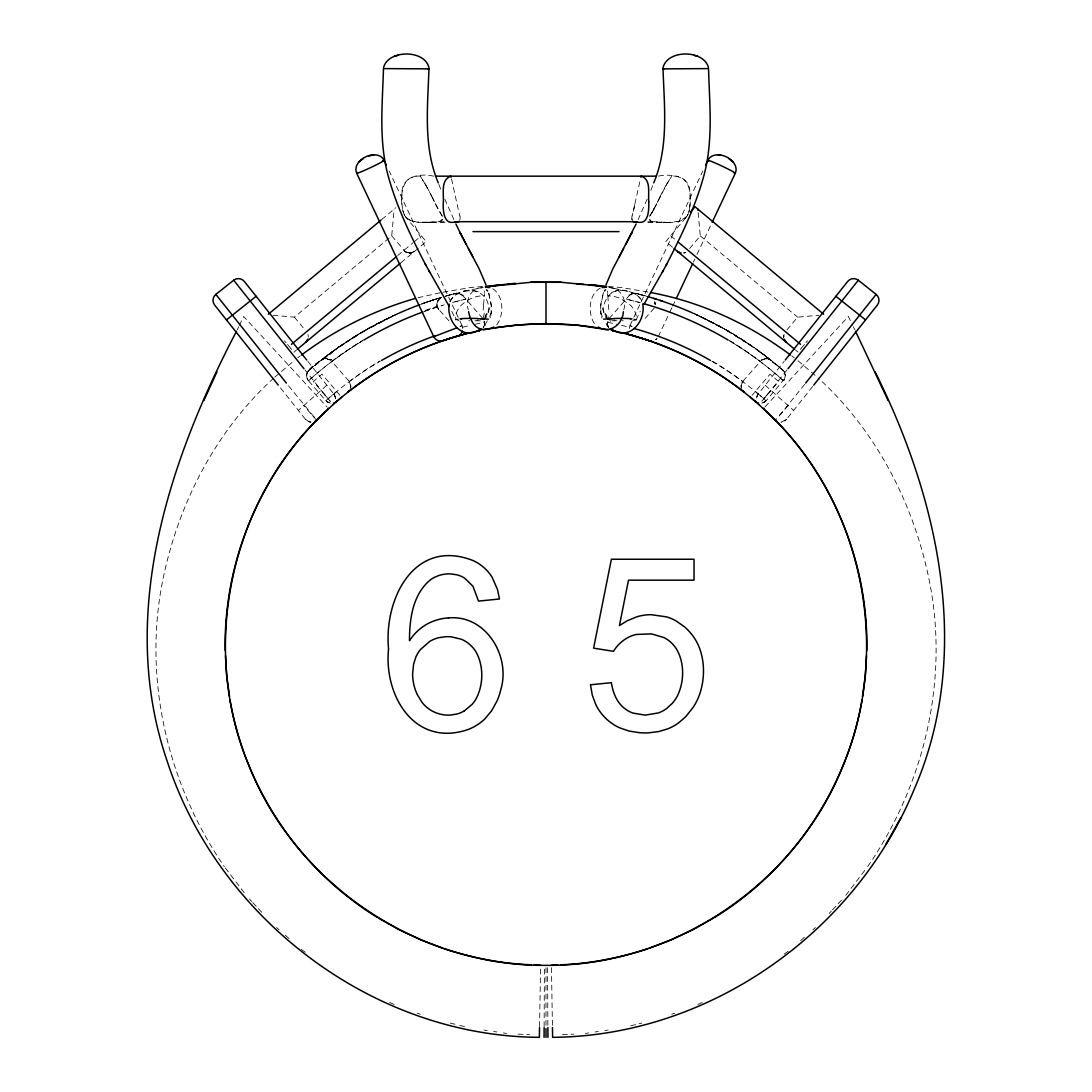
<?xml version="1.0" encoding="UTF-8"?>
<svg xmlns="http://www.w3.org/2000/svg" width="1092" height="1092" viewBox="0 0 1092 1092"><rect width="100%" height="100%" fill="white"/><g stroke="black" fill="none" stroke-linecap="round" stroke-linejoin="round"><path stroke-width="0.75" stroke-dasharray="5 3.75" d="M608.817 327.409L607.48 324.447L607.889 320.761L607.507 322.263L616.912 324.256M603.453 292.479L600.586 304.723L601.078 315.26M544.13 1026.644L544.417 967.758M475.088 324.256L484.493 322.236L484.343 325.32M741.14 386.377L741.181 385.217L741.304 387.756L741.332 384.425L742.737 381.463L741.181 385.258L742.164 382.296M350.86 386.281L349.317 381.517L350.778 384.998L350.696 387.756L349.836 382.296M757.671 393.393L766.024 400.86L784.998 378.242L784.329 379.647L785.407 375.266L783.906 371.184M539.557 1026.603L540.554 967.703M603.617 312.653C602.156 299.618 612.858 285.708 626.876 291.1M483.565 304.668L484.616 293.557M483.551 305.146L482.992 313.09M600.354 308.599L603.166 293.407M607.411 323.71L607.998 321.144M308.285 337.087L307.999 334.452M330.344 403.221L326.126 401.023L308.449 380.712C298.867 367.062 331.135 357.739 333.197 350.996M490.922 315.26L491.414 304.723L488.547 292.479M689.53 208.968C690.267 203.208 690.226 197.365 689.775 191.578C690.144 176.003 669.86 173.369 658.34 176.167M491.564 311.261L491.25 313.732M273.055 315.26L294.39 317.171L391.728 235.845L394.13 209.145M689.789 206.838C691.686 193.748 689.748 174.297 671.689 176.167L671.348 176.727M623.764 309.841C627.204 299.413 620.256 287.592 608.804 287.469M634.916 203.863L640.458 178.924M634.78 204.586L634.384 206.511A76.959 29.457 90 0 1 633.114 212.053L632.118 215.957M350.505 388.424L350.832 386.841M689.311 210.183L688.533 212.981M756.483 398.048L758.08 394.185L784.165 361.356M688.915 211.807L689.421 209.596M784.001 334.452L783.715 337.182M484.234 325.703L483.183 327.409M487.346 320.816L483.742 326.918L485.312 325.007M490.458 316.844L490.021 318.031M631.886 326.262L629.947 325.648L629.197 328.665A7.589 7.576 0 0 1 629.92 325.648L702.784 171.035M650.859 190.377L653.153 184.384M449.918 301.651C460.101 282.746 492.137 288.384 488.383 312.653M647.16 199.181L638.138 219.574M636.145 319.847L640.226 311.288M449.972 301.501C455.924 289.366 472.044 290.499 483.196 287.469M656.783 203.494L656.36 204.395M657.63 201.692L657.288 202.416M660.1 196.505L665.383 186.363M658.244 336.691L669.014 313.854M669.737 312.326L671.88 307.753M672.604 306.238L675.47 300.136M693.42 262.066L694.853 259.022M697.01 254.45L711.452 223.805M657.807 201.324L658.23 200.437M659.937 196.86L659.254 198.294M656.265 204.586L649.863 215.957M658.394 200.082L659.077 198.648M688.288 213.636L687.305 215.602M237.237 329.757L238.67 326.822M239.394 325.348L243.707 316.557L326.945 406.866M687.919 214.455C684.902 221.048 677.204 222.249 670.761 222.372M756.797 396.614L758.08 394.185A7.589 7.589 0 0 0 756.442 398.798M483.77 326.849L483.36 327.559M307.521 372.072L307.958 371.376M649.658 216.325L652.265 212.053A76.959 71.103 90 0 0 655.337 206.511L666.912 183.865M665.56 186.077L671.689 176.167M667.253 183.32L669.642 179.47M867.69 866.598C924.828 783.66 949.494 678.009 928.937 578.828C913.253 502.962 875.961 430.576 818.304 378.132M440.881 297.679C436.691 299.263 437.455 304.422 436.172 306.634M442.301 219.588L439.284 221.69L428.719 222.318M757.343 395.304L758.08 394.185M438.124 300.123L436.827 303.89L437.319 307.166M396.601 314.223A365.82 363.677 49 0 0 309.241 370.024L307.029 373.15L306.579 375.894M654.231 308.121L643.011 320.802M783.565 380.712L784.288 379.729L783.551 380.712A358.64 356.456 -49 0 0 729.442 340.786M845.768 895.317L866.693 867.908M308.149 371.116L333.674 350.641M686.609 216.625L679.524 221.212L669.437 222.386M786.936 370.065L770.024 391.318M804.627 384.384L783.36 410.742M812.68 386.432L786.254 419.656L780.957 422.222A7.589 7.589 0 0 0 786.499 419.369L782.636 421.949M768.236 393.475L766.734 395.318M768.099 393.652L770.297 390.977M766.871 395.154L764.209 398.362M763.963 398.676L755.309 391.482M685.844 217.622L665.792 241.632L674.064 248.539M689.639 248.58L700.272 235.845L698.17 212.49M786.977 329.893L797.61 317.171L817.649 315.37M800.313 349.426L801.241 348.321M801.446 348.061L804.435 344.485M805.964 342.67L807.479 340.854M761.834 401.228L778.651 381.477L770.051 374.147L752.088 395.249M782.691 411.534L778.132 416.735M609.281 318.441L629.593 295.181L632.896 293.434L636.513 293.448A365.82 363.677 -49 0 1 646.601 296.246L635.462 293.27M742.997 381.149L761.602 360.019L766.215 358.49L770.856 360.128L766.134 358.49L761.411 360.169L767.458 358.613L764.782 358.613M766.024 400.86L761.738 403.207M765.055 406.866L848.361 316.489L852.606 325.361M829.128 913.472L831.367 911.069M832.486 909.868L836.95 905.05M838.069 903.848L842.533 899.03M308.34 370.857L309.2 369.983A366.284 364.141 49 0 1 398.839 313.186L396.587 314.196M496.764 324.856C504.477 314.619 503.781 294.567 491.646 288.042M273.683 378.146C216.052 430.589 178.692 502.948 163.036 578.828C142.656 677.968 167.213 783.66 224.31 866.598M274.856 377.095L294.021 360.769M800.627 940.635L806.77 935.189M812.926 929.742L815.383 927.572M628.951 295.823L631.012 294.171A8.791 5.979 -76.6 0 0 628.951 295.809A8.791 5.951 -76.4 0 1 630.917 294.253M325.88 400.75L334.329 393.393M328.091 398.798L336.691 391.482M381.681 219.533L395.85 207.698M397.72 255.542L413.076 242.724M414.264 241.728L421.348 235.817M293.939 352.129L296.546 349.945M400.941 262.735L426.208 241.632L405.391 216.625M406.087 252.197L403.89 250.396A7.589 7.589 0 0 0 414.564 251.365L410.073 253.112L406.087 252.211L412.08 252.743L409.022 253.098L405.46 251.815L391.728 235.845M656.715 338.861L655.623 339.748A7.589 7.589 0 0 0 657.179 338.356M326.822 385.258L298.362 410.401M322.836 358.79L321.144 360.128L325.948 358.49L330.767 360.305L349.003 381.149M323.86 357.999L325.907 356.429M326.249 356.156L357.821 334.63L391.864 316.38M297.693 357.794L300.232 355.937M784.138 954.162L790.785 949.344M414.564 251.365L409.718 253.126M337.919 347.625L370.898 327.054L397.952 313.581M338.179 347.447L358.695 334.097M764.277 402.265L765.137 401.679L763.062 402.852M460.06 326.549L462.053 325.648L462.803 328.665A7.589 7.576 0 0 0 462.08 325.648L389.216 171.035M441.086 297.584L437.087 302.361L438.069 308.599M363.964 330.985L398.839 313.172M611.779 292.438C621.43 288.329 637.237 290.841 642.082 301.651M461.984 325.73L460.114 326.262M631.272 294.035L633.073 293.393M630.507 294.471L634.179 293.243M697.87 1004.517L702.333 1002.442M683.824 252.962L685.913 252.197M684.998 252.621L685.23 252.539A7.589 7.589 0 0 1 683.756 252.975L684.507 252.798M421.758 303.945L434.302 299.604M421.881 303.89L437.128 298.703M600.504 287.988C588.192 294.376 587.51 314.605 595.236 324.856M671.716 1014.222L674.815 1013.13M635.285 293.257L631.981 293.721L632.828 293.448M433.183 299.972L440.718 297.611M437.687 298.525L441.086 297.488M445.386 296.205L456.251 293.298L460.674 294.007M418.086 297.734L441.441 292.479M630.671 1025.811L641.837 1023.054M455.814 293.379L447.147 295.7A366.284 364.141 49 0 1 455.432 293.461L456.647 293.257M456.825 319.342L457.002 319.301A21.117 1.324 0.9 0 1 458.531 319.069M464.755 291.182L473.587 290.39L480.221 292.438M458.353 293.298L455.432 293.461A365.82 363.677 49 0 0 421.375 304.108M482.719 318.441L463.049 295.823A8.791 5.979 76.6 0 0 461.097 294.239L455.432 293.461L459.282 293.489M456.251 293.298L455.432 293.461L457.466 293.229L455.978 293.339M481.927 287.674C470.925 288.302 465.096 299.986 468.236 309.841M443.052 292.206L470.57 287.51L483.674 286.418M585.353 1033.414L588.602 1032.936M595.099 1031.981L598.348 1031.503M604.845 1030.548L608.107 1030.07M633.715 293.284L636.076 293.352M433.66 176.167C419.601 172.932 401.092 176.645 402.061 193.557C401.815 198.689 401.788 203.863 402.47 208.968M818.195 315.315L818.945 315.26M607.384 293.557L607.848 295.864L613.404 296.164L619.997 298.157L630.807 305.391L634.356 310.128L636.145 315.124L635.994 320.024L633.305 320.461M456.77 293.243L458.108 293.27M431.913 222.208L444.13 221.69M420.652 176.727L420.311 176.167C402.73 174.474 400 193.653 402.211 206.838M562.407 1034.684L573.887 1034.124M431.395 222.222L424.788 222.372M428.433 222.318L427.586 222.345M670.365 222.372L644.553 222.386M425.689 222.372L423.86 222.386M424.338 222.386L423.082 222.386M477.245 320.802L474.965 320.802M647.87 221.69L663.281 222.318M406.169 217.554L410.66 220.584L416.912 222.085L447.379 222.386M617.035 320.802L614.755 320.802M668.918 222.386L667.662 222.386M667.976 222.386L666.311 222.372M422.809 222.386C415.902 222.454 407.452 221.389 404.081 214.455M667.362 222.372L663.567 222.318M666.161 222.372L652.716 221.69L649.699 219.588M518.113 1034.124L529.593 1034.684M635.694 293.298L633.824 293.27L644.853 295.7A366.284 364.141 -49 0 0 636.568 293.461L634.534 293.229L636.568 293.461M458.695 320.461C451.706 319.492 457.78 308.367 461.356 305.214C467.349 299.385 475.689 295.413 484.152 295.864M608.312 286.432L621.403 287.537L648.935 292.219M327.218 358.613C316.475 358.121 345.755 360.169 322.263 359.391L323.273 358.94L321.144 360.128L326.59 355.896A366.407 364.25 49.5 0 1 398.553 313.308M483.892 1030.07L487.141 1030.548M493.652 1031.503L496.901 1031.981M503.398 1032.936L506.647 1033.414M309.364 421.949L305.501 419.369L311.043 422.222A7.589 7.589 0 0 1 305.501 419.369L279.32 386.432M609.909 287.646L614.359 288.465M613.881 288.37L623.573 290.363M635.175 319.342L635.094 319.328A21.117 1.324 -0.9 0 0 633.469 319.069M622.945 290.226C630.193 291.578 638.97 293.939 642.028 301.501M458.995 293.407L463.049 295.823A8.791 5.951 76.4 0 0 461.083 294.253M450.177 1023.054L458.149 1025.019M459.732 1025.415L464.523 1026.603M329.006 402.88L326.863 401.679L327.791 402.306M417.185 1013.13L420.283 1014.222M631.94 326.549L630.016 325.73M784.52 372.154L782.8 369.983A366.284 364.141 -49 0 0 693.161 313.186L695.413 314.196M693.161 313.172L728.036 330.985M389.667 1002.442L394.13 1004.517M700.136 316.38L723.259 328.269M404.873 251.378L407.493 252.798M754.081 347.625L721.102 327.054L694.048 313.581A366.407 364.25 -49.4 0 1 765.929 356.306M727.682 330.78L746.942 342.751L768.14 357.999M461.493 294.471L460.892 294.117L463.049 295.823M733.305 334.097L753.821 347.447M301.215 949.344L307.862 954.162M791.768 355.924L794.307 357.78M758.326 350.641L782.855 370.038A365.82 363.677 -49 0 0 695.399 314.223M758.803 350.996L783.66 370.857L782.964 370.133M765.41 355.896L770.856 360.128L768.823 358.531M765.178 385.258L793.638 410.401M797.979 360.756L817.144 377.081M700.272 235.845L797.61 317.171M670.652 235.817L677.736 241.728M795.454 349.945L798.061 352.129M276.617 927.572L279.088 929.742M285.23 935.189L291.373 940.635M782.8 369.983L783.66 370.857M249.467 899.03L251.692 901.446M252.812 902.647L257.289 907.452M258.408 908.653L262.872 913.472M608.681 327.627L604.654 320.816M313.868 416.735L314.742 417.704M448.989 320.802L438.52 309.213M313.895 416.762L287.373 384.384M339.912 395.249L321.949 374.147L313.349 381.477L330.33 401.419L325.129 395.154M294.39 317.171L305.023 329.893M284.521 340.854L286.036 342.67M287.565 344.485L290.554 348.061M290.759 348.321L291.687 349.426M323.764 393.475L325.266 395.318M323.901 393.652L305.064 370.065M438.288 308.913L438.766 309.486L437.483 307.548M307.835 361.356L333.92 394.185L335.517 398.048M606.688 325.007L608.299 326.986M225.307 867.908L246.232 895.317M308.435 380.712L307.002 378.242L308.435 380.712A358.64 356.456 49 0 1 362.558 340.786M784.056 371.376L785.421 375.894M335.558 398.798A7.589 7.589 0 0 0 333.92 394.185L334.657 395.304M422.358 179.47L424.747 183.32M420.311 176.167L426.44 186.077M425.088 183.865L431.9 196.505M426.617 186.363L432.746 198.294M442.164 216.011L439.735 212.053A76.959 71.103 -90 0 1 436.663 206.511L435.735 204.586M404.695 215.602L402.689 210.183M442.342 216.325L434.37 201.692M333.92 394.185L335.203 396.614M451.774 311.288L455.855 319.847M853.33 326.822L854.763 329.757M432.923 198.648L433.606 200.082M433.77 200.437L434.193 201.324M432.063 196.86L434.712 202.416M435.64 204.395L435.217 203.494M453.863 219.574L444.84 199.181M601.979 318.031L601.542 316.844M488.834 293.407L491.646 308.708M438.848 184.384L441.141 190.377M654.695 301.692L655.2 304.354L654.531 301.31M403.467 212.981L402.579 209.596M484.316 321.403L484.425 321.84M451.542 178.924L457.616 206.511A76.959 29.457 90 0 0 458.886 212.053L459.896 216.011M484.002 321.144L484.589 323.71M741.168 386.841L741.495 388.424M607.848 295.864L609.008 313.09M654.913 302.361L655.2 304.422M600.75 313.732L600.436 311.206M551.446 967.703L552.443 1026.603M547.583 967.758L547.87 1026.644M546 967.758L546 1026.78M652.716 221.676A3.781 3.781 0 0 1 649.754 219.697A3.808 3.522 90 0 0 652.729 221.58A3.808 3.522 -90 0 1 649.74 219.71M459.95 215.929A3.808 1.461 90 0 1 459.909 219.806M634.397 206.511A76.959 29.457 -90 0 1 633.114 212.053M489.98 307.439A15.452 7.562 -52.4 0 1 487.837 312.285M484.247 292.533A35.804 10.47 81.9 0 1 484.671 291.018M490.554 313.622A20.925 19.233 -69.9 0 1 489.789 316.639M480.275 320.775A27.437 1.324 0.9 0 1 478.965 320.775M484.247 313.254A21.103 20.939 31.7 0 1 481.463 321.403M455.855 320.011A31.354 1.938 0.8 0 1 457.835 319.383M478.733 320.748A36.582 1.843 0.9 0 1 476.917 320.748M469.724 320.761A42.411 2.648 1.2 0 1 468.727 320.748M604.163 312.285A15.452 7.562 52.4 0 1 602.02 307.439M607.329 291.018A35.804 10.47 -81.9 0 1 607.753 292.533M602.211 316.639A20.925 19.233 69.9 0 1 601.446 313.622M613.035 320.775A27.437 1.324 -0.9 0 1 611.725 320.775M610.537 321.403A21.103 20.939 -31.7 0 1 607.753 313.254M634.165 319.383A31.354 1.938 -0.8 0 1 636.145 320.011M615.083 320.748A36.582 1.843 -0.9 0 1 613.267 320.748M623.273 320.748A42.411 2.648 -1.2 0 1 622.276 320.761M424.583 311.288A358.64 356.456 49 0 1 442.765 305.269M308.504 380.78A357.807 355.61 49 0 1 362.435 340.895M424.46 311.37A357.807 355.61 49 0 1 444.226 304.859M334.357 393.448A331.681 329.661 49 0 1 380.084 361.288M462.639 327.259A331.681 329.661 49 0 1 470.42 325.334M331.818 361.397A358.899 356.702 49.5 0 1 362.953 340.226M425.675 310.251A358.899 356.702 49.5 0 1 436.8 306.429M422.467 303.672A366.407 364.25 49.5 0 1 433.811 299.768M349.276 381.463A331.995 329.961 49.5 0 1 379.961 360.974M316.407 419.956A22.523 0.846 50 0 1 303.849 405.501M788.151 405.501A22.523 0.846 -50 0 1 775.593 419.956M729.565 340.895A357.807 355.61 -49 0 1 783.496 380.78M621.58 325.334A331.681 329.647 -49 0 1 629.361 327.259M711.916 361.302A331.681 329.647 -49 0 1 757.643 393.448M729.606 340.567A358.899 356.702 -49.4 0 1 760.701 361.793M712.68 361.356A331.995 329.961 -49.4 0 1 743.311 381.913M783.742 335.694L783.728 337.264L783.742 335.694M430.78 300.764L422.686 303.59A366.284 364.141 49 0 1 438.929 298.143L430.78 300.764M439.271 221.58A3.808 3.522 -90 0 0 442.26 219.71A3.808 3.522 90 0 1 439.271 221.58M652.265 212.053A78.46 78.46 0 0 0 655.337 206.511A76.959 71.103 -90 0 1 652.265 212.053M632.05 215.929A3.808 1.461 90 0 0 632.091 219.806A3.808 1.461 -90 0 1 632.05 215.929M465.902 299.126A358.64 356.456 49 0 0 451.965 302.62A357.807 355.61 49 0 1 465.915 299.167M640.035 302.62A358.64 356.456 -49 0 0 626.098 299.126A357.807 355.61 -49 0 1 640.062 302.675"/><path stroke-width="1.5" d="M544.075 1037.373L544.116 1027.613M648.771 201.365C647.925 193.066 651.364 179.334 641.168 176.167L640.881 177.273M648.771 201.747L648.757 202.621M648.757 202.989C648.976 209.8 648.402 222.618 640.226 222.386M539.544 1027.558L539.38 1037.318C372.7 1036.472 218.059 918.222 167.008 760.66C117.404 615.547 168.55 461.165 236.514 331.217M225.225 650.764C223.246 560.155 261.752 469.86 328.555 408.613L328.091 408.121M427.955 68.905L428.938 68.851C427.764 106.893 423.068 146.751 438.274 182.896M866.488 655.678L865.342 675.361L862.475 696.505M449.222 304.149C446.232 320.434 461.397 340.39 478.637 330.303M663.035 67.827C666.994 49.345 703.876 49.522 708.449 67.581M383.551 67.581C388.124 49.522 425.006 49.345 428.965 67.827M862.038 699.767C846.669 788.984 791.659 870.174 714.496 917.539M623.395 311.698C622.754 324.133 609.909 334.439 598.239 327.04M735.667 172.372C739.516 159.377 715.847 148.225 708.271 159.459M307.889 339.039L305.583 342.397M653.726 182.896C668.918 146.751 664.291 106.907 663.008 68.864L708.531 68.605C709.5 103.385 713.212 138.916 704.558 173.096C696.082 205.596 681.299 236.063 665.847 265.765M606.033 284.712L612.776 268.987L623.6 248.566M203.863 400.532L216.953 371.853M552.456 1027.558L552.62 1037.318C708.626 1036.267 854.968 932.937 914.086 789.571C973.218 653.958 938.779 499.194 875.047 371.853M705.678 164.906L707.848 160.319M676.194 298.621L692.697 263.595M712.175 222.277L735.285 173.246M619.246 256.647L636.145 223.928M625.989 244.117L632.077 232.35L631.149 234.125M644.212 303.863L663.267 270.529M662.284 272.358L666.816 263.964M885.83 844.471L900.996 817.553M604.367 291.004L605.528 289.817M349.563 390.376L348.908 391.209L351.556 389.312M785.23 360.032L847.651 281.477A7.589 7.589 0 0 1 858.326 280.235L876.139 294.39A7.589 7.589 0 0 1 877.354 305.05L813.731 385.107M788.001 368.741L858.326 280.235M805.678 383.046L876.139 294.39M690.403 212.176L694.962 206.716L823.682 314.25M383.729 159.459C376.153 148.225 352.484 159.377 356.333 172.372M319.137 417.649C228.569 506.538 199.945 650.504 249.59 767.28C297.065 884.97 419.11 966.516 546 965.342C672.89 966.516 794.935 884.97 842.41 767.28C892.055 650.491 863.431 506.538 772.863 417.649M763.909 408.121L763.458 408.599C830.234 469.874 868.768 560.155 866.775 650.764M348.594 391.537L347.966 392.083L348.648 391.482M334.084 403.658L316.844 419.956A7.589 7.589 0 0 1 315.056 421.307M358.968 161.889L363.322 158.504M334.63 403.194L341.605 397.256M493.761 327.04C489.612 330.03 482.992 328.282 479.92 330.426A15.82 10.579 57.3 0 1 479.019 331.012M268.318 314.25L381.094 220.038M291.441 344.335L396.546 256.538M297.488 349.167L400.232 263.336M278.269 385.107L214.66 305.077A7.589 7.589 0 0 1 215.861 294.39L233.674 280.235A7.589 7.589 0 0 1 244.321 281.449L306.77 360.032M226.44 319.888L256.129 296.301M301.515 355.009C335.476 329.443 374.187 310.278 415.028 298.498M464.291 710.906L472.113 704.34A34.029 34.029 0 0 0 476.289 698.457C483.442 684.438 483.756 666.516 476.358 652.525A32.214 32.214 0 0 0 473.368 648.238A33.115 33.115 0 0 0 469.778 644.526L468.495 643.434A30.044 30.044 0 0 0 461.343 639.23L451.283 636.827A42.315 42.315 0 0 0 445.754 636.704L438.875 637.66A32.46 32.46 0 0 0 429.579 641.509L420.406 649.59A33.333 33.333 0 0 0 415.834 657.125L413.609 664.059L412.612 673.832A48.635 48.635 0 0 0 417.335 694.717L422.14 702.525A32.91 32.91 0 0 0 430.289 709.909A33.852 33.852 0 0 0 450.15 715.083L456.797 714.072A29.102 29.102 0 0 0 464.291 710.906M480.753 329.211L478.774 330.234M713.062 918.345L693.051 929.661L670.747 940.103L649.235 948.211M335.189 402.416L333.592 403.057M435.217 335.981L433.77 336.677L356.715 173.246M457.098 327.736L433.783 336.705A7.589 7.589 0 0 0 443.052 340.636L444.567 340.131M444.553 340.131L446.3 339.557M446.273 339.571L449.317 338.588M449.672 338.479L450.559 338.206M450.245 338.302L451.883 337.783M452.088 337.728L452.975 337.455M453.153 337.401L454.272 337.059M454.299 337.059L455.705 336.636M455.582 336.677L456.797 336.322M457.207 336.213L457.248 336.186A7.589 7.576 0 0 0 462.448 331.19M647.692 948.798C619.655 957.78 590.526 963.731 561.056 964.768M368.564 156.019L373.928 154.832L371.294 155.241M458.149 335.94L466.175 333.77L463.65 333.975M398.061 55.364L394.212 56.361M478.897 330.767L478.678 330.821A323.887 321.812 49 0 0 336.582 401.542M636.281 634.466L651.542 633.892L664.127 637.632A31.272 31.272 0 0 1 671.348 642.779A33.101 33.101 0 0 1 676.944 649.795C684.575 663.636 684.247 681.394 677.6 695.549A37.565 37.565 0 0 1 672.099 703.535L666.516 708.599A32.815 32.815 0 0 1 658.49 712.912L645.276 715.123L632.91 713.09A30.044 30.044 0 0 1 623.969 707.971C616.407 701.787 612.817 692.096 611.383 682.691L590.458 684.78L592.301 695.14L595.713 704.408A48.539 48.539 0 0 0 603.78 716.311A50.969 50.969 0 0 0 609.131 721.334A48.744 48.744 0 0 0 619.492 727.763L628.978 731.053L639.53 732.705A76.74 76.74 0 0 0 648.703 732.828L658.64 731.585L667.731 728.869A50.437 50.437 0 0 0 678.542 722.931L685.68 716.748L693.12 707.411A61.275 61.275 0 0 0 700.081 693.01C704.845 677.818 704.818 660.797 698.662 645.986A51.788 51.788 0 0 0 691.864 634.548L690.144 632.473A57.016 57.016 0 0 0 684.425 626.767L676.003 620.857A47.461 47.461 0 0 0 666.721 616.912L651.187 614.687A49.686 49.686 0 0 0 636.923 616.775L627.095 620.829L619.437 625.593L628.487 580.166L694.034 580.166L694.034 559.24L611.383 559.24L593.598 648.17L613.472 651.31A38.165 38.165 0 0 1 626.317 638.479A32.746 32.746 0 0 1 636.281 634.479M602.156 287.551L606.565 287.264M428.897 68.851L383.469 68.605C382.5 103.385 378.788 138.916 387.442 173.096C395.918 205.596 410.701 236.063 426.153 265.765M610.1 329.183L612.08 330.426A15.82 10.579 -57.3 0 0 612.981 331.012M495.208 327.723L516.885 324.993L538.711 323.751M483.401 329.839C520.747 322.986 559.254 321.553 596.792 327.723M489.871 286.336L531.067 282.268L561.165 282.282M490.349 286.254L499.058 285.012M498.716 285.067L515.356 283.265M628.405 333.975L626.371 333.879L633.851 335.94A324.501 322.413 -49.3 0 1 739.407 388.534M485.312 286.281L503.316 284.766M551.405 965.301L557.835 964.946M485.435 287.264L489.844 287.551M608.763 318.932L611.083 318.85M538.643 282.036L530.835 282.282L561.042 282.268L601.651 286.254M448.457 617.922C485.735 614.441 510.906 656.074 500.832 689.53A64.892 64.892 0 0 1 497.215 700.559L491.741 710.66L484.766 718.986A48.376 48.376 0 0 1 476.303 725.484A49.85 49.85 0 0 1 466.653 730.002C414.4 746.737 383.715 695.713 388.547 648.935C383.702 598.525 414.646 537.673 473.054 560.565A43.434 43.434 0 0 1 483.852 567.512A43.298 43.298 0 0 1 492.151 577.286L497.502 589.503L499.44 599.003L478.528 601.091L472.932 586.213L464.687 578.173A27.218 27.218 0 0 0 456.715 574.774L450.764 573.928A35.299 35.299 0 0 0 446.683 573.982A31.832 31.832 0 0 0 430.808 579.524C412.694 593.993 409.473 619.028 409.473 640.731C415.765 630.903 425.484 623.341 436.704 620.038A49.973 49.973 0 0 1 448.457 617.922M614.318 318.768L613.09 318.796A30.726 3.085 -1.2 0 0 610.933 318.728M508.217 284.357L514.796 284.207M531.435 324.01L546 323.669L577.45 325.225L608.585 329.839M452.566 222.386L458.695 221.69A3.808 1.461 90 0 0 459.35 221.157M543.079 323.71L546 323.669M435.572 176.167L656.428 176.167M455.05 221.69L636.95 221.69M472.986 231.613L619.014 231.613M451.815 222.386C444.048 222.864 442.874 210.306 443.256 203.59C444.171 194.581 440.117 179.962 450.832 176.167L451.119 177.273M639.502 222.386L633.305 221.69A3.808 1.461 -90 0 1 632.65 221.157M664.045 68.905L663.09 68.878M577.204 284.22L583.77 284.37M477.682 318.768L478.91 318.796A30.726 3.085 1.2 0 1 481.067 318.728M480.917 318.85L483.237 318.932M553.289 323.751L560.565 324.01M530.944 964.768C501.474 963.731 472.345 957.78 444.308 948.798M534.165 964.946L540.595 965.301M588.684 284.794L606.674 286.295M592.942 285.012L601.242 286.2M481.763 329.156C473.996 328.119 469.942 318.946 468.605 311.698M650.559 292.492C701.241 301.897 749.262 324.242 790.485 354.996M680.903 252.989L680.152 252.812M680.562 252.921L680.644 252.948A7.589 7.589 0 0 1 677.436 251.365L679.756 252.689M613.103 330.767L613.404 330.835A323.887 321.812 -49 0 1 755.418 401.542M693.939 55.364L697.788 56.361M758.408 403.057L756.811 402.416M636.813 336.8L634.752 336.186A7.589 7.576 0 0 1 631.94 334.725M637.032 336.855L638.438 337.278M639.462 337.592L640.362 337.865M640.117 337.783L640.827 338.015M640.554 337.919L641.441 338.206M653.739 298.348L656.005 299.058M641.291 338.151L642.219 338.452M641.891 338.343L642.779 338.616M643.147 338.738L644.048 339.025M643.652 338.902L645.727 339.571M645.7 339.557L647.447 340.131M647.433 340.131L648.948 340.636A7.589 7.589 0 0 0 651.583 341.045M442.765 948.211L421.253 940.103L398.949 929.661L378.938 918.345M486.472 289.817L487.633 291.004M613.363 330.303C630.548 340.349 645.686 320.57 642.806 304.313M613.226 330.234L611.247 329.211M377.504 917.539C300.341 870.174 245.331 788.984 229.962 699.767M728.678 158.504L733.032 161.889M740.444 389.312L743.065 391.332L742.437 390.376M743.461 391.591L744.034 392.083L743.352 391.482M835.871 296.301L865.56 319.888M678.924 242.724L800.559 344.335M674.064 248.539L794.512 349.167M786.417 342.397L784.111 339.039M750.395 397.256L757.37 403.194M757.916 403.658L775.156 419.956A7.589 7.589 0 0 0 776.944 421.307M233.674 280.235L303.999 368.741M215.861 294.39L286.322 383.046M448.948 305.965L425.184 263.964M485.967 284.712L479.224 268.987L459.923 232.35L466.011 244.117M468.4 248.566L472.754 256.647M428.733 270.529L429.716 272.358M855.486 331.217L888.137 400.532M455.855 223.928L460.851 234.125M384.152 160.319L386.322 164.906M229.525 696.505L226.658 675.361L225.512 655.678M697.87 209.145L697.979 210.251M547.884 1027.613L547.925 1037.373M546 282.323L546 323.314M546 1028.705L546 1037.373M486.882 313.854A15.452 7.562 -52.4 0 1 485.298 316.066M486.172 316.803A18.332 12.312 -44.9 0 1 483.974 318.919M482.964 319.082A26.181 2.58 1.3 0 1 483.701 319.11M484.07 318.919A8.995 0.819 1.4 0 1 488.329 319.178M460.005 318.932A21.117 1.324 0.9 0 1 461.725 318.837M461.083 318.632A21.908 1.843 1.3 0 1 477.927 318.495M606.702 316.066A15.452 7.562 52.4 0 1 605.118 313.854M608.026 318.919A18.332 12.312 44.9 0 1 605.828 316.803M608.299 319.11A26.181 2.58 -1.3 0 1 609.036 319.082M603.671 319.178A8.995 0.819 -1.4 0 1 607.93 318.919M630.275 318.837A21.117 1.324 -0.9 0 1 631.995 318.932M614.073 318.495A21.908 1.843 -1.3 0 1 630.917 318.632M363.813 340.076A357.807 355.61 49 0 1 422.959 311.916M399.317 313.008A365.82 363.677 49 0 1 419.97 304.613M336.445 401.337A13.131 9.596 75.7 0 1 335.749 401.938M336.65 401.679A13.131 9.869 64.6 0 1 335.858 402.17M479.866 330.344A15.82 10.306 49.8 0 1 478.828 330.63M381.463 360.497A331.681 329.647 49 0 1 433.62 336.268M353.207 388.07A324.501 322.413 49.5 0 1 458.886 335.722M382.473 160.701A15.165 0.805 -25.2 0 1 371.471 167.185A15.165 0.805 -25.2 0 1 357.548 172.522M333.934 403.59A7.589 7.589 0 0 1 333.005 404.572M758.995 404.572A7.589 7.589 0 0 1 758.066 403.59M708.681 161.043A15.165 0.805 25.2 0 1 721.908 166.052A15.165 0.805 25.2 0 1 734.193 173.068M643.161 303.521A357.807 355.61 -49 0 1 728.187 340.076M648.034 296.669A365.82 363.677 -49 0 1 692.683 313.008M756.251 401.938A13.131 9.596 -75.7 0 1 755.555 401.337M756.142 402.17A13.131 9.869 -64.6 0 1 755.35 401.679M613.172 330.63A15.82 10.306 -49.8 0 1 612.134 330.344M633.988 328.501A331.681 329.647 -49 0 1 710.537 360.497M660.018 300.368A366.407 364.25 -49.4 0 1 662.407 301.174M720.706 155.241L718.072 154.832L720.734 155.241"/></g></svg>
